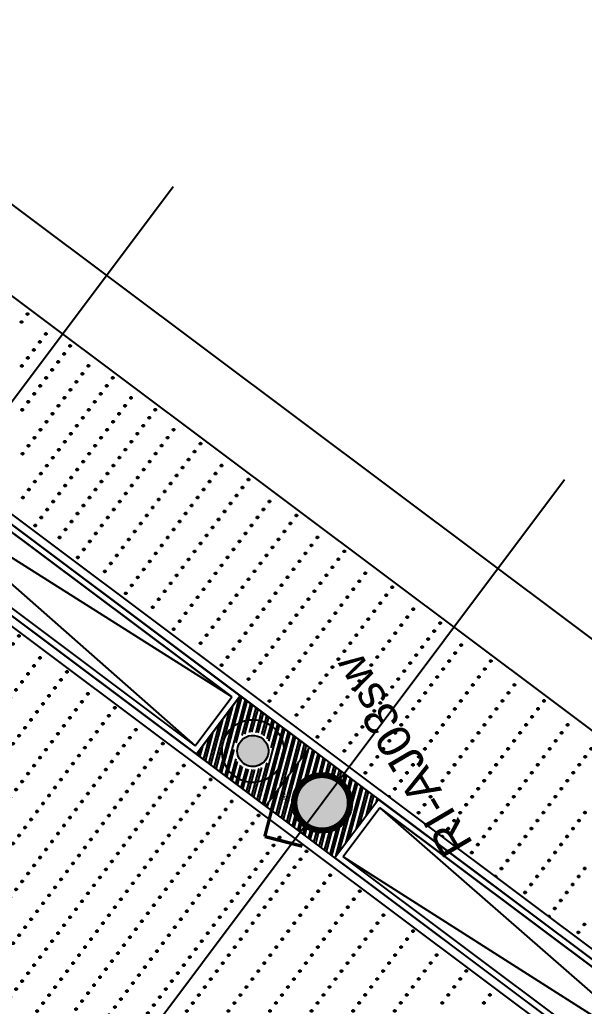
# Model space of a CAD drawing. Header units: millimetres. Extents: x 768159 to 833032, y -1374957 to -1225629.
# Drawn here: x 813845 to 815542, y -1365417 to -1362451 of the extents above; entities that cross this region are included whole.
import ezdxf
from ezdxf.enums import TextEntityAlignment as Align
from ezdxf.xclip import XClip

# ---------------------------------------------------------------- set-up
doc = ezdxf.new("R2010")
doc.units = ezdxf.units.MM
doc.header["$LTSCALE"] = 10
doc.header["$MEASUREMENT"] = 0
doc.header["$XCLIPFRAME"] = 0
doc.linetypes.add('CENTER', pattern=[50.8, 31.75, -6.35, 6.35, -6.35])
for name, color, linetype in [('I—平顶—分格线', 8, 'Continuous'), ('I—平顶—喷淋', 21, 'Continuous'), ('I—平顶—暖通', 144, 'Continuous'), ('I—平顶—灯具', 62, 'Continuous'), ('I—平顶—造型', 122, 'Continuous')]:
    doc.layers.add(name, color=color, linetype=linetype)
doc.styles.add('ARIAL', font='arial.ttf')
doc.styles.get("Standard").update_dxf_attribs({"font": 'arial.ttf'})
doc.dimstyles.new('標準', dxfattribs={"dimtxt": 2.5, "dimasz": 0.8, "dimexe": 0, "dimexo": 0, "dimgap": 1, "dimtad": 1, "dimdec": 0, "dimzin": 0, "dimdsep": 46, "dimtxsty": 'Standard', "dimblk": 'DOT', "dimcen": 1, "dimaunit": 1, "dimadec": 3, "dimazin": 0, "dimtfac": 1, "dimtdec": 0, "dimtmove": 2, "dimatfit": 3, "dimfxl": 1, "dimtolj": 1, "dimtzin": 0, "dimarcsym": 0})

# ---------------------------------------------------------------- blocks, each defined once
blk = doc.blocks.new('100')
at = {"layer": 'I—平顶—分格线'}
for centre in [(-2850, -20), (-2650, -20), (-2450, -20), (-2250, -20), (-2950, -35), (-2850, -50), (-2750, -35), (-2650, -50), (-2550, -35), (-2450, -50), (-2350, -35), (-2250, -50), (-2950, -65), (-2850, -80), (-2750, -65), (-2650, -80), (-2550, -65), (-2450, -80), (-2350, -65), (-2250, -80), (-2950, -95), (-2850, -110), (-2750, -95), (-2650, -110), (-2550, -95), (-2450, -110), (-2350, -95), (-2950, -125), (-2850, -140), (-2750, -125), (-2650, -140), (-2550, -125), (-2450, -140), (-2350, -125), (-2950, -155), (-2850, -170), (-2750, -155), (-2650, -170), (-2550, -155), (-2450, -170), (-2350, -155), (-2950, -185), (-2850, -200), (-2750, -185), (-2650, -200), (-2550, -185), (-2450, -200), (-2950, -215), (-2850, -230), (-2750, -215), (-2650, -230), (-2550, -215), (-2450, -230), (-2350, -215), (-2950, -245), (-2850, -260), (-2750, -245), (-2650, -260), (-2550, -245), (-2450, -260), (-2350, -245), (-2950, -275), (-2850, -290), (-2750, -275), (-2650, -290), (-2550, -275), (-2450, -290), (-2350, -275), (-2950, -305), (-2850, -320), (-2750, -305), (-2650, -320), (-2550, -305), (-2450, -320), (-2350, -305), (-2950, -335), (-2850, -350), (-2750, -335), (-2650, -350), (-2550, -335), (-2450, -350), (-2350, -335), (-2250, -350), (-2950, -365), (-2850, -380), (-2750, -365), (-2650, -380), (-2550, -365), (-2450, -380), (-2350, -365), (-2250, -380), (-2950, -395), (-2850, -410), (-2750, -395), (-2650, -410), (-2550, -395), (-2450, -410), (-2350, -395), (-2250, -410), (-2950, -425), (-2850, -440), (-2750, -425), (-2650, -440), (-2550, -425), (-2450, -440), (-2350, -425), (-2250, -440), (-2950, -455), (-2850, -470), (-2750, -455), (-2650, -470), (-2550, -455), (-2450, -470), (-2350, -455), (-2250, -470), (-2950, -485), (-2850, -500), (-2750, -485), (-2650, -500), (-2550, -485), (-2450, -500), (-2350, -485), (-2250, -500), (-2150, -485), (-2950, -515), (-2850, -530), (-2750, -515), (-2650, -530), (-2550, -515), (-2450, -530), (-2350, -515), (-2250, -530), (-2150, -515), (-2950, -545), (-2850, -560), (-2750, -545), (-2650, -560), (-2550, -545), (-2450, -560), (-2350, -545), (-2250, -560), (-2150, -545), (-2950, -575), (-2850, -590), (-2750, -575), (-2650, -590), (-2550, -575), (-2450, -590), (-2350, -575), (-2250, -590), (-2150, -575), (-2950, -605), (-2850, -620), (-2750, -605), (-2650, -620), (-2550, -605), (-2450, -620), (-2350, -605), (-2250, -620), (-2150, -605), (-2050, -620), (-2950, -635), (-2850, -650), (-2750, -635), (-2650, -650), (-2550, -635), (-2450, -650), (-2350, -635), (-2250, -650), (-2150, -635), (-2050, -650), (-2950, -665), (-2850, -680), (-2750, -665), (-2650, -680), (-2550, -665), (-2450, -680), (-2350, -665), (-2250, -680), (-2150, -665), (-2050, -680), (-2950, -695), (-2850, -710), (-2750, -695), (-2650, -710), (-2550, -695), (-2450, -710), (-2350, -695), (-2250, -710), (-2150, -695), (-2050, -710), (-2950, -725), (-2850, -740), (-2750, -725), (-2650, -740), (-2550, -725), (-2450, -740), (-2350, -725), (-2250, -740), (-2150, -725), (-2950, -755), (-2850, -770), (-2750, -755), (-2650, -770), (-2550, -755), (-2450, -770), (-2350, -755), (-2250, -770), (-2150, -755), (-2950, -785), (-2850, -800), (-2750, -785), (-2650, -800), (-2550, -785), (-2450, -800), (-2350, -785), (-2250, -800), (-2150, -785), (-2950, -815), (-2850, -830), (-2750, -815), (-2650, -830), (-2550, -815), (-2450, -830), (-2350, -815), (-2250, -830), (-2950, -845), (-2850, -860), (-2750, -845), (-2650, -860), (-2550, -845), (-2450, -860), (-2350, -845), (-2250, -860), (-2950, -875), (-2850, -890), (-2750, -875), (-2650, -890), (-2550, -875), (-2450, -890), (-2350, -875), (-2950, -905), (-2850, -920), (-2750, -905), (-2650, -920), (-2550, -905), (-2450, -920), (-2350, -905), (-2950, -935), (-2850, -950), (-2750, -935), (-2650, -950), (-2550, -935), (-2450, -950), (-2350, -935), (-2950, -965), (-2850, -980), (-2750, -965), (-2650, -980), (-2550, -965), (-2450, -980), (-2950, -995), (-2850, -1010), (-2750, -995), (-2650, -1010), (-2550, -995), (-2450, -1010), (-2950, -1025), (-2850, -1040), (-2750, -1025), (-2650, -1040), (-2550, -1025), (-2950, -1055), (-2850, -1070), (-2750, -1055), (-2650, -1070), (-2550, -1055), (-2950, -1085), (-2850, -1100), (-2750, -1085), (-2650, -1100), (-2550, -1085), (-2950, -1115), (-2850, -1130), (-2750, -1115), (-2650, -1130), (-2950, -1145), (-2750, -1145), (-2950, -1175), (-2850, -1160), (-2750, -1175), (-2650, -1160), (-2950, -1205), (-2850, -1190), (-2750, -1205), (-2950, -1235), (-2850, -1220), (-2750, -1235), (-2950, -1265), (-2850, -1250), (-2950, -1295), (-2850, -1280), (-2950, -1325), (-2850, -1310), (-2950, -1355), (-2950, -1385)]:
    blk.add_circle(centre, 3, dxfattribs=at)
blk = doc.blocks.new('7890')
at = {"layer": 'I—平顶—分格线', "color": 3}
for centre in [(-1590, -20), (-1430, -20), (-1270, -20), (-1110, -20), (-1590, -50), (-1510, -35), (-1430, -50), (-1350, -35), (-1270, -50), (-1190, -35), (-1110, -50), (-1030, -35), (-1510, -65), (-1430, -80), (-1350, -65), (-1270, -80), (-1190, -65), (-1110, -80), (-1030, -65), (-1510, -95), (-1430, -110), (-1350, -95), (-1270, -110), (-1190, -95), (-1110, -110), (-1030, -95), (-1510, -125), (-1430, -140), (-1350, -125), (-1270, -140), (-1190, -125), (-1110, -140), (-1030, -125), (-1510, -155), (-1430, -170), (-1350, -155), (-1270, -170), (-1190, -155), (-1110, -170), (-1030, -155), (-1430, -200), (-1350, -185), (-1270, -200), (-1190, -185), (-1110, -200), (-1030, -185), (-1430, -230), (-1350, -215), (-1270, -230), (-1190, -215), (-1110, -230), (-1030, -215), (-1430, -260), (-1350, -245), (-1270, -260), (-1190, -245), (-1110, -260), (-1030, -245), (-1350, -275), (-1270, -290), (-1190, -275), (-1110, -290), (-1030, -275), (-1350, -305), (-1270, -320), (-1190, -305), (-1110, -320), (-1030, -305), (-1350, -335), (-1270, -350), (-1190, -335), (-1110, -350), (-1030, -335), (-1350, -365), (-1270, -380), (-1190, -365), (-1110, -380), (-1030, -365), (-1270, -410), (-1190, -395), (-1110, -410), (-1030, -395), (-1270, -440), (-1190, -425), (-1110, -440), (-1030, -425), (-1270, -470), (-1190, -455), (-1110, -470), (-1030, -455), (-1190, -485), (-1110, -500), (-1030, -485), (-1190, -515), (-1110, -530), (-1030, -515), (-1190, -545), (-1110, -560), (-1030, -545), (-1190, -575), (-1110, -590), (-1030, -575), (-1110, -620), (-1030, -605), (-1110, -650), (-1030, -635), (-1110, -680), (-1030, -665), (-1030, -695), (-1030, -725), (-1030, -755), (-1030, -785)]:
    blk.add_circle(centre, 3, dxfattribs=at)
at = {"layer": 'I—平顶—分格线'}
for centre in [(-940, -20), (-760, -20), (-580, -20), (-400, -20), (-220, -20), (-40, -20), (-940, -50), (-850, -35), (-760, -50), (-670, -35), (-580, -50), (-490, -35), (-400, -50), (-310, -35), (-220, -50), (-130, -35), (-40, -50), (-940, -80), (-850, -65), (-760, -80), (-670, -65), (-580, -80), (-490, -65), (-400, -80), (-310, -65), (-220, -80), (-130, -65), (-40, -80), (-940, -110), (-850, -95), (-760, -110), (-670, -95), (-580, -110), (-490, -95), (-400, -110), (-310, -95), (-220, -110), (-130, -95), (-40, -110), (-940, -140), (-850, -125), (-760, -140), (-670, -125), (-580, -140), (-490, -125), (-400, -140), (-310, -125), (-220, -140), (-130, -125), (-40, -140), (-940, -170), (-850, -155), (-760, -170), (-670, -155), (-580, -170), (-490, -155), (-400, -170), (-310, -155), (-220, -170), (-130, -155), (-40, -170), (-940, -200), (-850, -185), (-760, -200), (-670, -185), (-580, -200), (-490, -185), (-400, -200), (-310, -185), (-220, -200), (-130, -185), (-40, -200), (-940, -230), (-850, -215), (-760, -230), (-670, -215), (-580, -230), (-490, -215), (-400, -230), (-310, -215), (-220, -230), (-130, -215), (-40, -230), (-940, -260), (-850, -245), (-760, -260), (-670, -245), (-580, -260), (-490, -245), (-400, -260), (-310, -245), (-220, -260), (-130, -245), (-40, -260), (-940, -290), (-850, -275), (-760, -290), (-670, -275), (-580, -290), (-490, -275), (-400, -290), (-310, -275), (-220, -290), (-130, -275), (-40, -290), (-940, -320), (-850, -305), (-760, -320), (-670, -305), (-580, -320), (-490, -305), (-400, -320), (-310, -305), (-220, -320), (-130, -305), (-40, -320), (-940, -350), (-850, -335), (-760, -350), (-670, -335), (-580, -350), (-490, -335), (-400, -350), (-310, -335), (-220, -350), (-130, -335), (-40, -350), (-940, -380), (-850, -365), (-760, -380), (-670, -365), (-580, -380), (-490, -365), (-400, -380), (-310, -365), (-220, -380), (-130, -365), (-40, -380), (-940, -410), (-850, -395), (-760, -410), (-670, -395), (-580, -410), (-490, -395), (-400, -410), (-310, -395), (-220, -410), (-130, -395), (-40, -410), (-940, -440), (-850, -425), (-760, -440), (-670, -425), (-580, -440), (-490, -425), (-400, -440), (-310, -425), (-220, -440), (-130, -425), (-40, -440), (-940, -470), (-850, -455), (-760, -470), (-670, -455), (-580, -470), (-490, -455), (-400, -470), (-310, -455), (-220, -470), (-130, -455), (-40, -470), (-940, -500), (-850, -485), (-760, -500), (-670, -485), (-580, -500), (-490, -485), (-400, -500), (-310, -485), (-220, -500), (-130, -485), (-40, -500), (-940, -530), (-850, -515), (-760, -530), (-670, -515), (-580, -530), (-490, -515), (-400, -530), (-310, -515), (-220, -530), (-130, -515), (-40, -530), (-940, -560), (-850, -545), (-760, -560), (-670, -545), (-580, -560), (-490, -545), (-400, -560), (-310, -545), (-220, -560), (-130, -545), (-40, -560), (-940, -590), (-850, -575), (-760, -590), (-670, -575), (-580, -590), (-490, -575), (-400, -590), (-310, -575), (-220, -590), (-130, -575), (-40, -590), (-940, -620), (-850, -605), (-760, -620), (-670, -605), (-580, -620), (-490, -605), (-400, -620), (-310, -605), (-220, -620), (-130, -605), (-40, -620), (-940, -650), (-850, -635), (-760, -650), (-670, -635), (-580, -650), (-490, -635), (-400, -650), (-310, -635), (-220, -650), (-130, -635), (-40, -650), (-940, -680), (-850, -665), (-760, -680), (-670, -665), (-580, -680), (-490, -665), (-400, -680), (-310, -665), (-220, -680), (-130, -665), (-40, -680), (-940, -710), (-850, -695), (-760, -710), (-670, -695), (-580, -710), (-490, -695), (-400, -710), (-310, -695), (-220, -710), (-130, -695), (-40, -710), (-940, -740), (-850, -725), (-760, -740), (-670, -725), (-580, -740), (-490, -725), (-400, -740), (-310, -725), (-220, -740), (-130, -725), (-40, -740), (-940, -770), (-850, -755), (-760, -770), (-670, -755), (-580, -770), (-490, -755), (-400, -770), (-310, -755), (-220, -770), (-130, -755), (-40, -770), (-940, -800), (-850, -785), (-760, -800), (-670, -785), (-580, -800), (-490, -785), (-400, -800), (-310, -785), (-220, -800), (-130, -785), (-40, -800), (-940, -830), (-850, -815), (-760, -830), (-670, -815), (-580, -830), (-490, -815), (-400, -830), (-310, -815), (-220, -830), (-130, -815), (-40, -830), (-940, -860), (-850, -845), (-760, -860), (-670, -845), (-580, -860), (-490, -845), (-400, -860), (-310, -845), (-220, -860), (-130, -845), (-40, -860), (-940, -890), (-850, -875), (-760, -890), (-670, -875), (-580, -890), (-490, -875), (-400, -890), (-310, -875), (-220, -890), (-130, -875), (-40, -890), (-940, -920), (-850, -905), (-760, -920), (-670, -905), (-580, -920), (-490, -905), (-400, -920), (-310, -905), (-220, -920), (-130, -905), (-40, -920), (-850, -935), (-760, -950), (-670, -935), (-580, -950), (-490, -935), (-400, -950), (-310, -935), (-220, -950), (-130, -935), (-40, -950), (-850, -965), (-760, -980), (-670, -965), (-580, -980), (-490, -965), (-400, -980), (-310, -965), (-220, -980), (-130, -965), (-40, -980), (-850, -995), (-760, -1010), (-670, -995), (-580, -1010), (-490, -995), (-400, -1010), (-310, -995), (-220, -1010), (-130, -995), (-40, -1010), (-850, -1025), (-760, -1040), (-670, -1025), (-580, -1040), (-490, -1025), (-400, -1040), (-310, -1025), (-220, -1040), (-130, -1025), (-40, -1040), (-760, -1070), (-670, -1055), (-580, -1070), (-490, -1055), (-400, -1070), (-310, -1055), (-220, -1070), (-130, -1055), (-40, -1070), (-760, -1100), (-670, -1085), (-580, -1100), (-490, -1085), (-400, -1100), (-310, -1085), (-220, -1100), (-130, -1085), (-40, -1100), (-760, -1130), (-670, -1115), (-580, -1130), (-490, -1115), (-400, -1130), (-310, -1115), (-220, -1130), (-130, -1115), (-40, -1130), (-670, -1145), (-490, -1145), (-310, -1145), (-130, -1145), (-760, -1160), (-670, -1175), (-580, -1160), (-490, -1175), (-400, -1160), (-310, -1175), (-220, -1160), (-130, -1175), (-40, -1160), (-670, -1205), (-580, -1190), (-490, -1205), (-400, -1190), (-310, -1205), (-220, -1190), (-130, -1205), (-40, -1190), (-670, -1235), (-580, -1220), (-490, -1235), (-400, -1220), (-310, -1235), (-220, -1220), (-130, -1235), (-40, -1220), (-670, -1265), (-580, -1250), (-490, -1265), (-400, -1250), (-310, -1265), (-220, -1250), (-130, -1265), (-40, -1250), (-580, -1280), (-490, -1295), (-400, -1280), (-310, -1295), (-220, -1280), (-130, -1295), (-40, -1280), (-580, -1310), (-490, -1325), (-400, -1310), (-310, -1325), (-220, -1310), (-130, -1325), (-40, -1310), (-580, -1340), (-490, -1355), (-400, -1340), (-310, -1355), (-220, -1340), (-130, -1355), (-40, -1340), (-580, -1370), (-490, -1385), (-400, -1370), (-310, -1385), (-220, -1370), (-130, -1385), (-40, -1370)]:
    blk.add_circle(centre, 3, dxfattribs=at)
blk = doc.blocks.new('*U1712')
for p, q in [((-968.6, 85.3), (-6.5, 85.3)), ((-6.5, 85.3), (-6.5, 0)), ((-13.6, 78.2), (-961.5, 78.2)), ((-961.5, 78.2), (-13.6, 78.2)), ((-13.6, 78.2), (-961.5, 7.1)), ((-961.5, 78.2), (-13.6, 7.1)), ((-13.6, 78.2), (-13.6, 7.1)), ((-6.5, 0), (-968.6, 0)), ((-13.6, 7.1), (-961.5, 7.1))]:
    blk.add_line(p, q)
blk = doc.blocks.new('*U1713')
for p, q in [((-968.6, 85.3), (-56.9, 85.3)), ((-968.6, 0), (-968.6, 85.3)), ((-64, 78.2), (-961.5, 78.2)), ((-961.5, 78.2), (-64, 78.2)), ((-961.5, 7.1), (-961.5, 78.2)), ((-64, 78.2), (-961.5, 7.1)), ((-961.5, 78.2), (-64, 7.1)), ((-56.9, 0), (-968.6, 0)), ((-64, 7.1), (-961.5, 7.1))]:
    blk.add_line(p, q)
blk = doc.blocks.new('上下喷1111')
h = blk.add_hatch(color=256)
h.dxf.hatch_style = 1
edge = h.paths.add_edge_path()
edge.add_arc((0, 0), 0.5, 0, 180)
edge.add_arc((0, 0), 0.5, 180, 360)
at = {"elevation": 0}
for points in [[(-1, 0, -1), (1, 0, 0.084041)], [(-1, 0, 1), (1, 0, -0.084041)]]:
    blk.add_lwpolyline(points, format="xyb", dxfattribs=at)
blk.add_lwpolyline([(0.5, 0, 1), (-0.5, 0, 1)], format="xyb", close=True, dxfattribs=at)
blk = doc.blocks.new('*D175')
at = {"layer": 'Defpoints', "color": 0, "transparency": 16777216}
for p in [(82.5, 69.3), (82.5, 0), (-82.5, 0)]:
    blk.add_point(p, dxfattribs=at)
at = {"color": 0, "transparency": 16777216, "insert": (69.3, 88.9), "char_height": 15, "attachment_point": 5}
blk.add_mtext('\\A1;165', dxfattribs=at)
blk = doc.blocks.new('_Dot')
at = {"color": 0, "linetype": 'ByBlock', "lineweight": -2}
blk.add_line((-0.5, 0), (-1, 0), dxfattribs=at)
at = {"color": 0, "linetype": 'ByBlock', "const_width": 0.5}
blk.add_lwpolyline([(-0.25, 0, 1), (0.25, 0, 1)], format="xyb", close=True, dxfattribs=at)
blk = doc.blocks.new('*U171')
h = blk.add_hatch(color=256)
edge = h.paths.add_edge_path()
edge.add_arc((0, 0), 82.5, -90, 90, ccw=False)
edge.add_arc((0, 0), 82.5, 90, 270, ccw=False)
at = {"const_width": 16.5}
blk.add_lwpolyline([(82.5, 0, 0.414214), (0, 82.5, 0.414214), (-82.5, 0, 0.414214), (0, -82.5, 0.414214)], format="xyb", close=True, dxfattribs=at)
dim = blk.add_linear_dim(base=(82.5, 69.3), p1=(-82.5, 0), p2=(82.5, 0), dimstyle='標準', override={"dimtxt": 15, "dimgap": 5, "dimse1": 1, "dimse2": 1, "dimsd1": 1, "dimsd2": 1})
dim.commit()
dim.dimension.update_dxf_attribs({"geometry": '*D175', "text_midpoint": (69.3, 88.9), "dimtype": 160})
blk = doc.blocks.new('*U172')
at = {"const_width": 10}
for points in [[(0, 200), (-82.5, 117.5)], [(0, 200), (82.5, 117.5)]]:
    blk.add_lwpolyline(points, dxfattribs=at)
blk.add_blockref('*U171', (0, 0))
at = {"style": 'ARIAL'}
blk.add_text('RI-AJ03sw', height=100, dxfattribs=at).set_placement((0, -280.2), align=Align.MIDDLE_CENTER)
blk.add_text('RI-AJ03sw', height=100, dxfattribs=at).set_placement((0, -280.2), align=Align.MIDDLE_CENTER)
blk = doc.blocks.new('P1-2-T1')
at = {"layer": 'I—平顶—分格线', "extrusion": (3.04932e-09, 4.55444e-09, 1)}
h = blk.add_hatch(dxfattribs=at)
h.set_pattern_fill('ANSI32', color=256, scale=50, angle=66.8453)
h.set_pattern_definition([(111.8453421, (-1065504.693, 545886.581), (-17.40359338, -6.97692178), []), (111.8453421, (-1065501.217, 545894.708), (-17.40359338, -6.97692178), [])])
edge = h.paths.add_edge_path(flags=16)
edge.add_arc((388333.3, -57545.5), 56.2, 0, 360)
h.paths.add_polyline_path([(388463.3, -57655.5), (388463.3, -57435.5), (388203.3, -57435.5), (388203.3, -57655.5)])
h = blk.add_hatch(dxfattribs=at)
h.set_pattern_fill('ANSI32', color=256, scale=50, angle=66.8453)
h.set_pattern_definition([(111.8453421, (-1074464.604, 542866.478), (-17.40359338, -6.97692178), []), (111.8453421, (-1074461.129, 542874.605), (-17.40359338, -6.97692178), [])])
edge = h.paths.add_edge_path(flags=16)
edge.add_arc((388593.3, -57545.5), 88.2, 0, 360)
h.paths.add_polyline_path([(388463.3, -57435.7), (388463.3, -57655.6), (388723.3, -57655.6), (388723.3, -57435.6)])
at = {"layer": 'I—平顶—分格线', "extrusion": (3.04932e-09, 4.55444e-09, 1), "elevation": 0}
for points in [[(387123.3, -61780.1), (387123.3, -56330.8)], [(388593.3, -61780.1), (388593.3, -56330.8)], [(390093.3, -61780.2), (390093.3, -56330.8)], [(380923.3, -56665.4), (399263.3, -56665.4)], [(380923.3, -56885.4), (399263.3, -56885.4)], [(380923.3, -59055.4), (399263.3, -59055.4)], [(380923.3, -61225.4), (399263.3, -61225.4)], [(380923.3, -61445.4), (399263.3, -61445.4)]]:
    blk.add_lwpolyline(points, dxfattribs=at)
at = {"layer": 'I—平顶—造型', "elevation": 0}
for points in [[(399263.3, -57410.4), (380923.3, -57410.4)], [(380923.3, -57680.4), (399263.3, -57680.4)]]:
    blk.add_lwpolyline(points, dxfattribs=at)
at = {"layer": 'I—平顶—造型', "extrusion": (3.04932e-09, 4.55444e-09, 1), "elevation": 0}
for points in [[(380923.3, -57435.4), (399263.3, -57435.4)], [(380923.3, -57655.4), (399263.3, -57655.4)], [(380923.3, -60455.4), (399263.3, -60455.4)], [(380923.3, -60675.4), (399263.3, -60675.4)]]:
    blk.add_lwpolyline(points, dxfattribs=at)
blk.add_lwpolyline([(388463.3, -57655.5), (388463.3, -57435.5), (388203.3, -57435.5), (388203.3, -57655.5)], close=True, dxfattribs=at)
at = {"layer": 'I—平顶—造型'}
blk.add_circle((388593.3, -57545.5, 0), 90, dxfattribs=at)
at = {"layer": 'I—平顶—分格线', "extrusion": (3.04932e-09, 4.55444e-09, 1)}
ref = blk.add_blockref('7890', (388593.3, -56880.4, 0), dxfattribs=at)
XClip(ref).set_block_clipping_path([(-2999.9999794368, -523.5144000007), (10939.7623225741, -5)])
ref = blk.add_blockref('100', (391593.3, -56880.4, 0), dxfattribs=at)
XClip(ref).set_block_clipping_path([(-2999.9999794371, -530.0000259747), (7939.7623225741, -5.0000259745)])
ref = blk.add_blockref('7890', (388593.3, -57655.4, 0), dxfattribs=at)
XClip(ref).set_block_clipping_path([(-3000, -1399.9999999998), (0, -24.9997951717)])
ref = blk.add_blockref('100', (391593.3, -57655.4, 0), dxfattribs=at)
XClip(ref).set_block_clipping_path([(-3000, -1399.9999999997), (0, -24.9998211461)])
at = {"layer": 'I—平顶—喷淋', "extrusion": (-1.28326e-09, -9.5915e-09, 1), "xscale": -93.75000000000004, "yscale": 93.74999999999979, "zscale": 93.75000000000031, "rotation": 187.7021762255471}
blk.add_blockref('上下喷1111', (388333.3, -57545.5, 0), dxfattribs=at)
at = {"layer": 'I—平顶—暖通', "extrusion": (-3.04932e-09, -4.55444e-09, -1), "xscale": 2.577745585546859, "yscale": 2.577745585546859, "zscale": 2.577745585546859}
for name, p in [('*U1713', (-385706.5, -57655.4, 0)), ('*U1712', (-388706.5, -57655.4, 0))]:
    blk.add_blockref(name, p, dxfattribs=at)
at = {"layer": 'I—平顶—灯具', "linetype": 'CENTER', "ltscale": 0.002, "extrusion": (3.04932e-09, 4.55444e-09, 1), "rotation": 157.319758804853}
blk.add_blockref('*U172', (388593.3, -57545.5, 0), dxfattribs=at)

msp = doc.modelspace()

# ---------------------------------------------------------------- block references
at = {"color": 1, "true_color": 0xff0000, "rotation": 323.1546555987947}
msp.add_blockref('P1-2-T1', (538287.2, -1085731.6, 0), dxfattribs=at)

doc.saveas('drawing.dxf')
